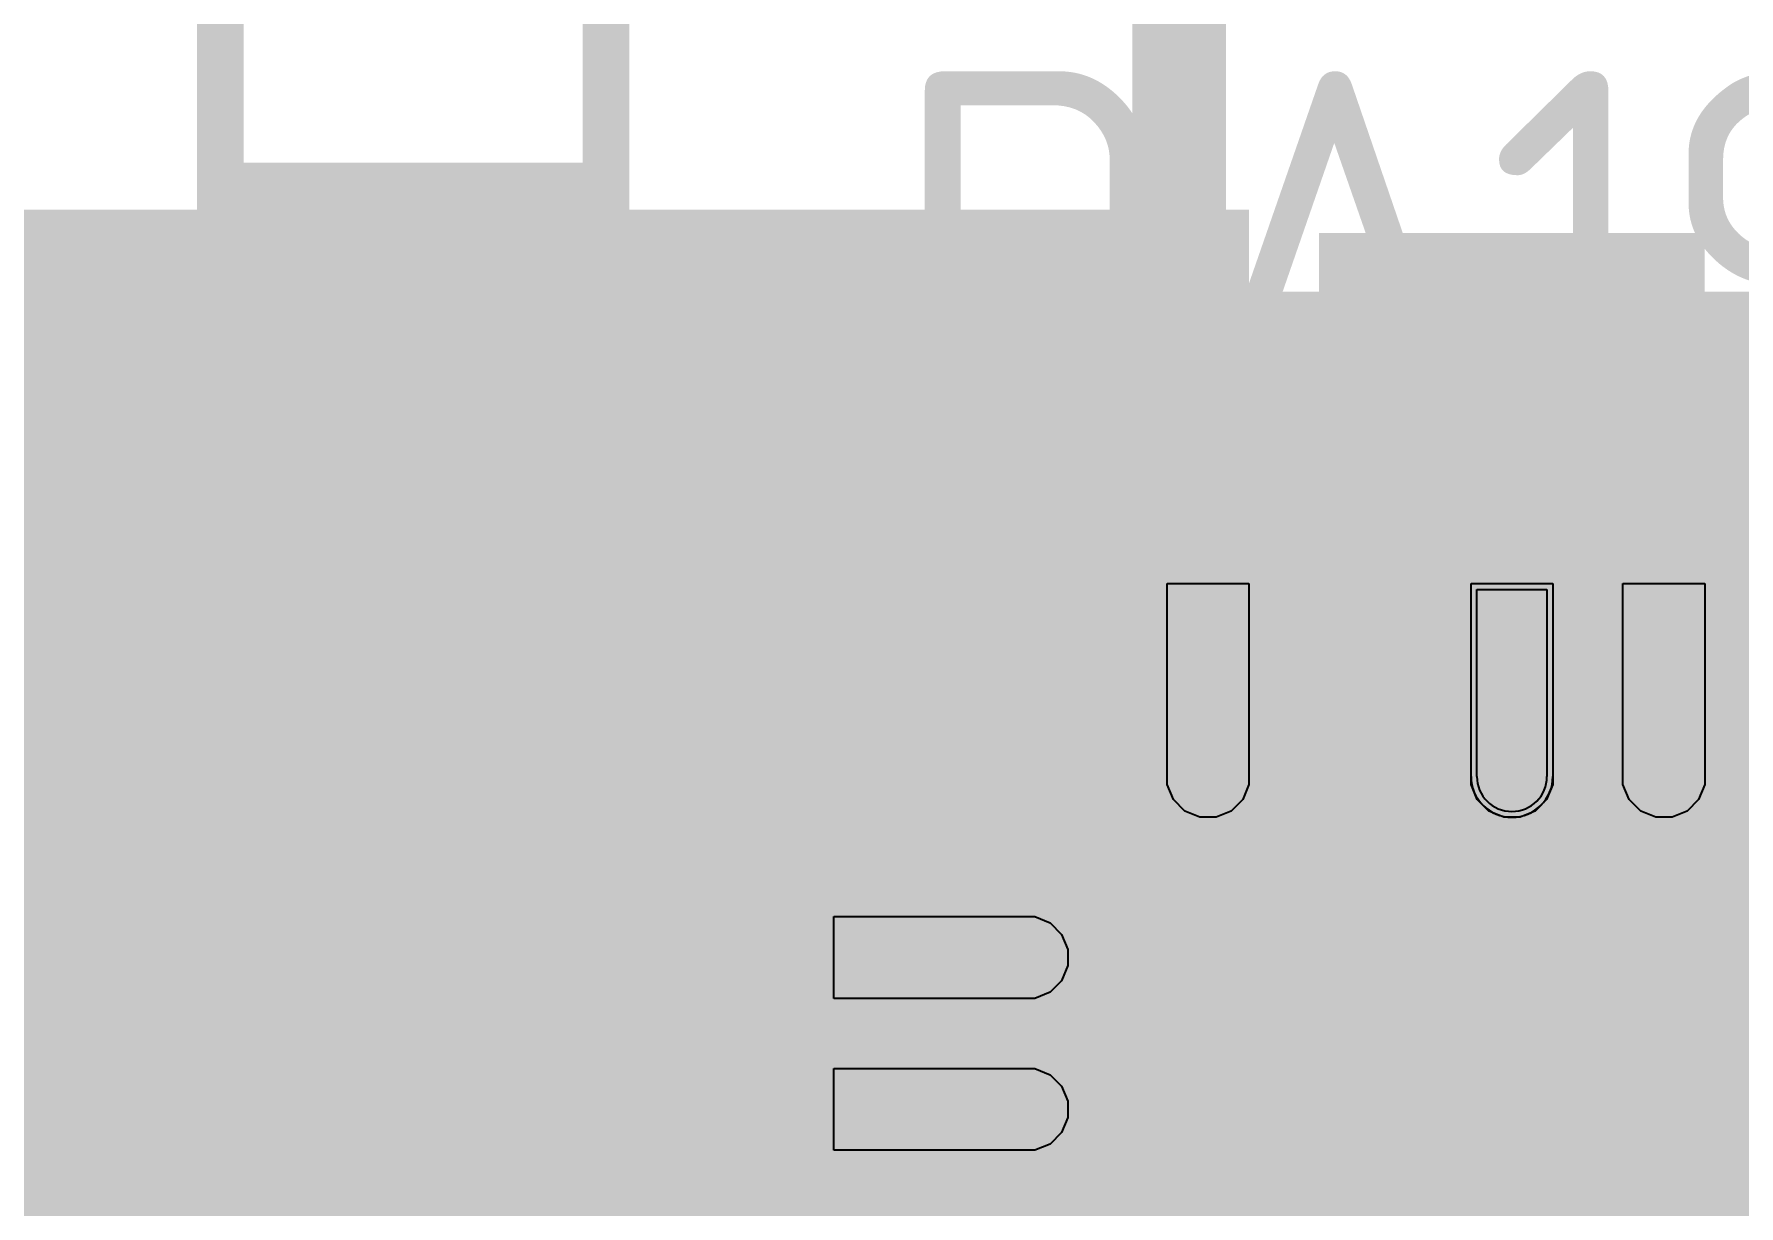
# Model space of a CAD drawing. Header units: inches. Extents: x 0 to 220, y 0 to 115.
# Drawn here: x 157.68 to 164.97, y 32.84 to 37.85 of the extents above; entities that cross this region are included whole.
import ezdxf

# ---------------------------------------------------------------- set-up
doc = ezdxf.new("R2010")
doc.units = ezdxf.units.IN
for name, color, linetype in [('Bottom Layer- Bottom', 5, 'Continuous'), ('Bottom Solder- Bot Mask', 6, 'Continuous'), ('Mechanical 13', 56, 'Continuous'), ('Mechanical 15', 56, 'Continuous'), ('Top 3D Body', 56, 'Continuous'), ('Top Assembly', 56, 'Continuous'), ('Top Component Center', 56, 'Continuous'), ('Top Courtyard', 56, 'Continuous'), ('Top Layer- Top', 1, 'Continuous'), ('Top Overlay- Top Silk', 2, 'Continuous'), ('Top Paste- Top Paste', 8, 'Continuous'), ('Top Solder- Top Mask', 216, 'Continuous')]:
    doc.layers.add(name, color=color, linetype=linetype)
doc.styles.add('Arial', font='', dxfattribs={"height": 0.2})
doc.styles.add('GOST type B', font='', dxfattribs={"height": 0.2})
doc.styles.get('Arial').set_extended_font_data('Arial')
doc.styles.get('GOST type B').set_extended_font_data('GOST type B')

# ---------------------------------------------------------------- blocks, each defined once
blk = doc.blocks.new('N__T___42')
at = {"layer": 'Top Layer- Top'}
for points in [[(-0.50000027, -0.62500002), (-0.5000002699999999, 0.62500002), (0.50000027, 0.62500002), (0.5000002699999999, -0.62500002)], [(1.50000081, -0.62500002), (1.50000081, 0.62500002), (2.50000135, 0.62500002), (2.50000135, -0.62500002)]]:
    blk.add_hatch(color=7, dxfattribs=at).paths.add_polyline_path(points)
at = {"layer": 'Top Paste- Top Paste'}
for points in [[(-0.50000027, -0.62500002), (-0.5000002699999999, 0.62500002), (0.50000027, 0.62500002), (0.5000002699999999, -0.62500002)], [(1.50000081, -0.62500002), (1.50000081, 0.62500002), (2.50000135, 0.62500002), (2.50000135, -0.62500002)]]:
    blk.add_hatch(color=7, dxfattribs=at).paths.add_polyline_path(points)
at = {"layer": 'Top Solder- Top Mask'}
for points in [[(-0.60160027, -0.72660002), (-0.6016002699999998, 0.72660002), (0.60160027, 0.72660002), (0.6016002699999998, -0.72660002)], [(1.39840081, -0.72660002), (1.39840081, 0.72660002), (2.60160135, 0.72660002), (2.60160135, -0.72660002)]]:
    blk.add_hatch(color=7, dxfattribs=at).paths.add_polyline_path(points)
at = {"layer": 'Mechanical 15'}
blk.add_lwpolyline([(-0.67499992, 0.7000011399999999, 0.0999998, 0.0999998, 0), (-0.67499992, -0.7000011399999999, 0.0999998, 0.0999998, 0)], format="xyseb", dxfattribs=at)
for points in [[(-0.6999985999999999, 0.7000011399999999, 0.0499999, 0.0499999, 1), (-0.65000124, 0.7000011399999999, 0.0499999, 0.0499999, 1)], [(-0.6999985999999999, -0.7000011399999999, 0.0499999, 0.0499999, 1), (-0.65000124, -0.7000011399999999, 0.0499999, 0.0499999, 1)]]:
    blk.add_lwpolyline(points, format="xyseb", close=True, dxfattribs=at)
at = {"layer": 'Top Overlay- Top Silk'}
for points in [[(-0.6999985999999999, 0.8249996199999998, 0.1999996, 0.1999996, 0), (-0.6999985999999999, -0.8250021599999999, 0.1999996, 0.1999996, 0)], [(-0.6999985999999999, 0.8249996199999998, 0.1999996, 0.1999996, 0), (2.69999968, 0.8249996199999998, 0.1999996, 0.1999996, 0)], [(2.69999968, 0.8249996199999998, 0.1999996, 0.1999996, 0), (2.69999968, -0.8249996199999998, 0.1999996, 0.1999996, 0)], [(2.69999968, -0.8249996199999998, 0.1999996, 0.1999996, 0), (-0.6999985999999999, -0.8250021599999999, 0.1999996, 0.1999996, 0)]]:
    blk.add_lwpolyline(points, format="xyseb", dxfattribs=at)
for points in [[(-0.7499985, 0.8249996199999998, 0.0999998, 0.0999998, 1), (-0.6499986999999999, 0.8249996199999998, 0.0999998, 0.0999998, 1)], [(-0.7499985, 0.8249996199999998, 0.0999998, 0.0999998, 1), (-0.6499986999999999, 0.8249996199999998, 0.0999998, 0.0999998, 1)], [(2.64999978, 0.8249996199999998, 0.0999998, 0.0999998, 1), (2.74999958, 0.8249996199999998, 0.0999998, 0.0999998, 1)], [(2.64999978, 0.8249996199999998, 0.0999998, 0.0999998, 1), (2.74999958, 0.8249996199999998, 0.0999998, 0.0999998, 1)], [(-0.7499985, -0.8250021599999999, 0.0999998, 0.0999998, 1), (-0.6499986999999999, -0.8250021599999999, 0.0999998, 0.0999998, 1)], [(-0.7499985, -0.8250021599999999, 0.0999998, 0.0999998, 1), (-0.6499986999999999, -0.8250021599999999, 0.0999998, 0.0999998, 1)], [(2.64999978, -0.8249996199999998, 0.0999998, 0.0999998, 1), (2.74999958, -0.8249996199999998, 0.0999998, 0.0999998, 1)], [(2.64999978, -0.8249996199999998, 0.0999998, 0.0999998, 1), (2.74999958, -0.8249996199999998, 0.0999998, 0.0999998, 1)]]:
    blk.add_lwpolyline(points, format="xyseb", close=True, dxfattribs=at)
blk = doc.blocks.new('1206_94')
at = {"layer": 'Top Layer- Top'}
for points in [[(-1.99999981, -0.7999996699999999), (-1.99999981, 0.7999996699999999), (-0.9999992699999999, 0.7999996699999999), (-0.9999992699999999, -0.7999996699999999)], [(0.9999992699999999, -0.7999996699999999), (0.9999992699999999, 0.7999996699999999), (1.99999981, 0.7999996699999999), (1.99999981, -0.7999996699999999)]]:
    blk.add_hatch(color=7, dxfattribs=at).paths.add_polyline_path(points)
at = {"layer": 'Top Paste- Top Paste'}
for points in [[(-1.99999981, -0.7999996699999999), (-1.99999981, 0.7999996699999999), (-0.9999992699999999, 0.7999996699999999), (-0.9999992699999999, -0.7999996699999999)], [(0.9999992699999999, -0.7999996699999999), (0.9999992699999999, 0.7999996699999999), (1.99999981, 0.7999996699999999), (1.99999981, -0.7999996699999999)]]:
    blk.add_hatch(color=7, dxfattribs=at).paths.add_polyline_path(points)
at = {"layer": 'Top Solder- Top Mask'}
for points in [[(-2.10159981, -0.90159967), (-2.10159981, 0.90159967), (-0.89839927, 0.90159967), (-0.89839927, -0.90159967)], [(0.89839927, -0.90159967), (0.89839927, 0.90159967), (2.10159981, 0.90159967), (2.10159981, -0.90159967)]]:
    blk.add_hatch(color=7, dxfattribs=at).paths.add_polyline_path(points)
at = {"layer": 'Mechanical 13'}
for points in [[(-1.60000188, 0.77499972, 0.0999998, 0.0999998, 0), (1.59999934, 0.77499972, 0.0999998, 0.0999998, 0)], [(-1.60000188, 0.77499972, 0.0999998, 0.0999998, 0), (-1.60000188, -0.77499972, 0.0999998, 0.0999998, 0)], [(1.59999934, 0.77499972, 0.0999998, 0.0999998, 0), (1.59999934, -0.77499972, 0.0999998, 0.0999998, 0)], [(-1.60000188, -0.77499972, 0.0999998, 0.0999998, 0), (1.59999934, -0.77499972, 0.0999998, 0.0999998, 0)]]:
    blk.add_lwpolyline(points, format="xyseb", dxfattribs=at)
for points in [[(-1.62500056, 0.77499972, 0.0499999, 0.0499999, 1), (-1.5750032, 0.77499972, 0.0499999, 0.0499999, 1)], [(-1.62500056, 0.77499972, 0.0499999, 0.0499999, 1), (-1.5750032, 0.77499972, 0.0499999, 0.0499999, 1)], [(1.57500066, 0.77499972, 0.0499999, 0.0499999, 1), (1.62499802, 0.77499972, 0.0499999, 0.0499999, 1)], [(1.57500066, 0.77499972, 0.0499999, 0.0499999, 1), (1.62499802, 0.77499972, 0.0499999, 0.0499999, 1)], [(-1.62500056, -0.77499972, 0.0499999, 0.0499999, 1), (-1.5750032, -0.77499972, 0.0499999, 0.0499999, 1)], [(-1.62500056, -0.77499972, 0.0499999, 0.0499999, 1), (-1.5750032, -0.77499972, 0.0499999, 0.0499999, 1)], [(1.57500066, -0.77499972, 0.0499999, 0.0499999, 1), (1.62499802, -0.77499972, 0.0499999, 0.0499999, 1)], [(1.57500066, -0.77499972, 0.0499999, 0.0499999, 1), (1.62499802, -0.77499972, 0.0499999, 0.0499999, 1)]]:
    blk.add_lwpolyline(points, format="xyseb", close=True, dxfattribs=at)
at = {"layer": 'Mechanical 15'}
for points in [[(-2.20000068, 1.00000054, 0.0999998, 0.0999998, 0), (-2.20000068, -1.00000054, 0.0999998, 0.0999998, 0)], [(-2.20000068, 1.00000054, 0.0999998, 0.0999998, 0), (2.20000068, 1.00000054, 0.0999998, 0.0999998, 0)], [(2.20000068, 1.00000054, 0.0999998, 0.0999998, 0), (2.20000068, -1.00000054, 0.0999998, 0.0999998, 0)], [(0, 0.499999, 0.0999998, 0.0999998, 0), (0, -0.50000154, 0.0999998, 0.0999998, 0)], [(-0.499999, 0, 0.0999998, 0.0999998, 0), (0.50000154, 0, 0.0999998, 0.0999998, 0)], [(-2.20000068, -1.00000054, 0.0999998, 0.0999998, 0), (2.20000068, -1.00000054, 0.0999998, 0.0999998, 0)]]:
    blk.add_lwpolyline(points, format="xyseb", dxfattribs=at)
for points in [[(-2.22499936, 1.00000054, 0.0499999, 0.0499999, 1), (-2.175002, 1.00000054, 0.0499999, 0.0499999, 1)], [(-2.22499936, 1.00000054, 0.0499999, 0.0499999, 1), (-2.175002, 1.00000054, 0.0499999, 0.0499999, 1)], [(2.175002, 1.00000054, 0.0499999, 0.0499999, 1), (2.22499936, 1.00000054, 0.0499999, 0.0499999, 1)], [(2.175002, 1.00000054, 0.0499999, 0.0499999, 1), (2.22499936, 1.00000054, 0.0499999, 0.0499999, 1)], [(-0.02499868, 0.499999, 0.0499999, 0.0499999, 1), (0.02499868, 0.499999, 0.0499999, 0.0499999, 1)], [(-0.5249976799999999, 0, 0.0499999, 0.0499999, 1), (-0.47500032, 0, 0.0499999, 0.0499999, 1)], [(0.47500286, 0, 0.0499999, 0.0499999, 1), (0.52500022, 0, 0.0499999, 0.0499999, 1)], [(-0.02499868, -0.50000154, 0.0499999, 0.0499999, 1), (0.02499868, -0.50000154, 0.0499999, 0.0499999, 1)], [(-2.22499936, -1.00000054, 0.0499999, 0.0499999, 1), (-2.175002, -1.00000054, 0.0499999, 0.0499999, 1)], [(-2.22499936, -1.00000054, 0.0499999, 0.0499999, 1), (-2.175002, -1.00000054, 0.0499999, 0.0499999, 1)], [(2.175002, -1.00000054, 0.0499999, 0.0499999, 1), (2.22499936, -1.00000054, 0.0499999, 0.0499999, 1)], [(2.175002, -1.00000054, 0.0499999, 0.0499999, 1), (2.22499936, -1.00000054, 0.0499999, 0.0499999, 1)]]:
    blk.add_lwpolyline(points, format="xyseb", close=True, dxfattribs=at)
at = {"layer": 'Top Overlay- Top Silk'}
for points in [[(-2.20000068, 1.00000054, 0.1999996, 0.1999996, 0), (2.20000068, 1.00000054, 0.1999996, 0.1999996, 0)], [(-2.20000068, 1.00000054, 0.1999996, 0.1999996, 0), (-2.20000068, -1.00000054, 0.1999996, 0.1999996, 0)], [(2.20000068, 1.00000054, 0.1999996, 0.1999996, 0), (2.20000068, -1.00000054, 0.1999996, 0.1999996, 0)], [(-2.20000068, -1.00000054, 0.1999996, 0.1999996, 0), (2.20000068, -1.00000054, 0.1999996, 0.1999996, 0)]]:
    blk.add_lwpolyline(points, format="xyseb", dxfattribs=at)
for points in [[(-2.25000058, 1.00000054, 0.0999998, 0.0999998, 1), (-2.15000078, 1.00000054, 0.0999998, 0.0999998, 1)], [(-2.25000058, 1.00000054, 0.0999998, 0.0999998, 1), (-2.15000078, 1.00000054, 0.0999998, 0.0999998, 1)], [(2.15000078, 1.00000054, 0.0999998, 0.0999998, 1), (2.25000058, 1.00000054, 0.0999998, 0.0999998, 1)], [(2.15000078, 1.00000054, 0.0999998, 0.0999998, 1), (2.25000058, 1.00000054, 0.0999998, 0.0999998, 1)], [(-2.25000058, -1.00000054, 0.0999998, 0.0999998, 1), (-2.15000078, -1.00000054, 0.0999998, 0.0999998, 1)], [(-2.25000058, -1.00000054, 0.0999998, 0.0999998, 1), (-2.15000078, -1.00000054, 0.0999998, 0.0999998, 1)], [(2.15000078, -1.00000054, 0.0999998, 0.0999998, 1), (2.25000058, -1.00000054, 0.0999998, 0.0999998, 1)], [(2.15000078, -1.00000054, 0.0999998, 0.0999998, 1), (2.25000058, -1.00000054, 0.0999998, 0.0999998, 1)]]:
    blk.add_lwpolyline(points, format="xyseb", close=True, dxfattribs=at)
blk = doc.blocks.new('20_VQFN_155')
at = {"layer": 'Bottom Layer- Bottom'}
h = blk.add_hatch(color=7, dxfattribs=at)
edge = h.paths.add_edge_path()
edge.add_arc((-1.00000054, 1.00000054), 0.2999994, 0, 360)
h = blk.add_hatch(color=7, dxfattribs=at)
edge = h.paths.add_edge_path()
edge.add_arc((0, 1.00000054), 0.2999994, 0, 360)
h = blk.add_hatch(color=7, dxfattribs=at)
edge = h.paths.add_edge_path()
edge.add_arc((1.00000054, 1.00000054), 0.2999994, 0, 360)
h = blk.add_hatch(color=7, dxfattribs=at)
edge = h.paths.add_edge_path()
edge.add_arc((-1.00000054, 0), 0.2999994, 0, 360)
h = blk.add_hatch(color=7, dxfattribs=at)
edge = h.paths.add_edge_path()
edge.add_arc((0, 0), 0.2999994, 0, 360)
h = blk.add_hatch(color=7, dxfattribs=at)
edge = h.paths.add_edge_path()
edge.add_arc((1.00000054, 0), 0.2999994, 0, 360)
at = {"layer": 'Bottom Solder- Bot Mask'}
h = blk.add_hatch(color=7, dxfattribs=at)
edge = h.paths.add_edge_path()
edge.add_arc((-1.00000054, 1.00000054), 0.2999994, 0, 360)
h = blk.add_hatch(color=7, dxfattribs=at)
edge = h.paths.add_edge_path()
edge.add_arc((0, 1.00000054), 0.2999994, 0, 360)
h = blk.add_hatch(color=7, dxfattribs=at)
edge = h.paths.add_edge_path()
edge.add_arc((1.00000054, 1.00000054), 0.2999994, 0, 360)
h = blk.add_hatch(color=7, dxfattribs=at)
edge = h.paths.add_edge_path()
edge.add_arc((-1.00000054, 0), 0.2999994, 0, 360)
h = blk.add_hatch(color=7, dxfattribs=at)
edge = h.paths.add_edge_path()
edge.add_arc((0, 0), 0.2999994, 0, 360)
h = blk.add_hatch(color=7, dxfattribs=at)
edge = h.paths.add_edge_path()
edge.add_arc((1.00000054, 0), 0.2999994, 0, 360)
at = {"layer": 'Top Layer- Top'}
h = blk.add_hatch(color=1, dxfattribs=at)
edge = h.paths.add_edge_path()
edge.add_line((-1.12499902, 2.89999928), (-1.12499902, 2.07499966))
edge.add_arc((-1.29999994, 2.07499966), 0.17500092, 270, 360, ccw=False)
edge.add_arc((-1.29999994, 2.07499966), 0.17500092, 180, 270, ccw=False)
edge.add_line((-1.47500086, 2.07499966), (-1.47500086, 2.89999928))
edge.add_line((-1.47500086, 2.89999928), (-1.12499902, 2.89999928))
h = blk.add_hatch(color=1, dxfattribs=at)
edge = h.paths.add_edge_path()
edge.add_line((-0.47500032, 2.89999928), (-0.47500032, 2.07499966))
edge.add_arc((-0.65000124, 2.07499966), 0.17500092, 270.00000000000006, 360, ccw=False)
edge.add_arc((-0.6500030360289737, 2.074995324015527), 0.1749965840247437, 179.9985803516581, 270.00058803936463, ccw=False)
edge.add_line((-0.8249996199999998, 2.07499966), (-0.8249996199999998, 2.89999928))
edge.add_line((-0.8249996199999998, 2.89999928), (-0.47500032, 2.89999928))
h = blk.add_hatch(color=1, dxfattribs=at)
edge = h.paths.add_edge_path()
edge.add_line((0.8249996199999998, 2.89999928), (0.8249996199999998, 2.07499966))
edge.add_arc((0.6499969038820222, 2.075001456073475), 0.1750027161271943, 270.0014196423068, 359.99941196667055, ccw=False)
edge.add_arc((0.65000124, 2.07499966), 0.17500092, 180, 270, ccw=False)
edge.add_line((0.47500032, 2.07499966), (0.47500032, 2.89999928))
edge.add_line((0.47500032, 2.89999928), (0.8249996199999998, 2.89999928))
h = blk.add_hatch(color=7, dxfattribs=at)
edge = h.paths.add_edge_path()
edge.add_arc((-1.29999994, 2.39999774), 0.15750032, 0, 360)
h = blk.add_hatch(color=7, dxfattribs=at)
edge = h.paths.add_edge_path()
edge.add_arc((-0.65000124, 2.39999774), 0.15750032, 0, 360)
h = blk.add_hatch(color=7, dxfattribs=at)
edge = h.paths.add_edge_path()
edge.add_arc((0, 2.41805206), 0.15750032, 0, 360)
h = blk.add_hatch(color=7, dxfattribs=at)
edge = h.paths.add_edge_path()
edge.add_arc((0.65000124, 2.40000028), 0.15750032, 0, 360)
blk.add_hatch(color=7, dxfattribs=at).paths.add_polyline_path([(-1.57499939, 1.57499939), (1.57499939, 1.57499939), (1.57499939, -1.57499939), (-1.57499939, -1.57499939)])
h = blk.add_hatch(color=1, dxfattribs=at)
edge = h.paths.add_edge_path()
edge.add_line((-2.89999928, 1.47500086), (-2.07499966, 1.47500086))
edge.add_arc((-2.07499966, 1.29999994), 0.17500092, 0, 90, ccw=False)
edge.add_arc((-2.07499966, 1.29999994), 0.17500092, 270, 360, ccw=False)
edge.add_line((-2.07499966, 1.12499902), (-2.89999928, 1.12499902))
edge.add_line((-2.89999928, 1.12499902), (-2.89999928, 1.47500086))
h = blk.add_hatch(color=7, dxfattribs=at)
edge = h.paths.add_edge_path()
edge.add_arc((-2.41805206, 1.29999994), 0.15750032, 0, 360)
h = blk.add_hatch(color=7, dxfattribs=at)
edge = h.paths.add_edge_path()
edge.add_arc((-1.00000054, 1.00000054), 0.2999994, 0, 360)
h = blk.add_hatch(color=7, dxfattribs=at)
edge = h.paths.add_edge_path()
edge.add_arc((0, 1.00000054), 0.2999994, 0, 360)
h = blk.add_hatch(color=7, dxfattribs=at)
edge = h.paths.add_edge_path()
edge.add_arc((1.00000054, 1.00000054), 0.2999994, 0, 360)
h = blk.add_hatch(color=1, dxfattribs=at)
edge = h.paths.add_edge_path()
edge.add_line((-2.89999928, 0.8249996199999998), (-2.07499966, 0.8249996199999998))
edge.add_arc((-2.075001456073475, 0.6499969038820222), 0.1750027161271943, 0.0014196423068142394, 89.9994119666706, ccw=False)
edge.add_arc((-2.07499966, 0.65000124), 0.17500092, 270, 360, ccw=False)
edge.add_line((-2.07499966, 0.47500032), (-2.89999928, 0.47500032))
edge.add_line((-2.89999928, 0.47500032), (-2.89999928, 0.8249996199999998))
h = blk.add_hatch(color=7, dxfattribs=at)
edge = h.paths.add_edge_path()
edge.add_arc((-2.40000028, 0.65000124), 0.15750032, 0, 360)
h = blk.add_hatch(color=7, dxfattribs=at)
edge = h.paths.add_edge_path()
edge.add_arc((-1.00000054, 0), 0.2999994, 0, 360)
h = blk.add_hatch(color=7, dxfattribs=at)
edge = h.paths.add_edge_path()
edge.add_arc((0, 0), 0.2999994, 0, 360)
h = blk.add_hatch(color=7, dxfattribs=at)
edge = h.paths.add_edge_path()
edge.add_arc((1.00000054, 0), 0.2999994, 0, 360)
at = {"layer": 'Top Paste- Top Paste'}
h = blk.add_hatch(color=8, dxfattribs=at)
edge = h.paths.add_edge_path()
edge.add_line((-1.15000024, 2.8750006), (-1.15000024, 2.07499966))
edge.add_arc((-1.29999994, 2.07499966), 0.1499997, 270, 360, ccw=False)
edge.add_arc((-1.29999994, 2.07499966), 0.1499997, 180, 270, ccw=False)
edge.add_line((-1.44999964, 2.07499966), (-1.44999964, 2.8750006))
edge.add_line((-1.44999964, 2.8750006), (-1.15000024, 2.8750006))
h = blk.add_hatch(color=8, dxfattribs=at)
edge = h.paths.add_edge_path()
edge.add_line((-0.499999, 2.8750006), (-0.499999, 2.07499966))
edge.add_arc((-0.6499969040266516, 2.074997863974734), 0.1499979040374041, -90.00165624296272, 0.0006860407037265759, ccw=False)
edge.add_arc((-0.65000124, 2.07499966), 0.1499997, 180, 270, ccw=False)
edge.add_line((-0.8000009399999999, 2.07499966), (-0.8000009399999999, 2.8750006))
edge.add_line((-0.8000009399999999, 2.8750006), (-0.499999, 2.8750006))
h = blk.add_hatch(color=8, dxfattribs=at)
edge = h.paths.add_edge_path()
edge.add_line((0.8000009399999999, 2.8750006), (0.8000009399999999, 2.07499966))
edge.add_arc((0.65000124, 2.07499966), 0.1499997, 269.99999999999994, 360, ccw=False)
edge.add_arc((0.6500030360771837, 2.075003996129102), 0.1500040361398554, 180.0016562347482, 269.9993139675108, ccw=False)
edge.add_line((0.499999, 2.07499966), (0.499999, 2.8750006))
edge.add_line((0.499999, 2.8750006), (0.8000009399999999, 2.8750006))
h = blk.add_hatch(color=8, dxfattribs=at)
edge = h.paths.add_edge_path()
edge.add_line((-2.8750006, 1.44999964), (-2.07499966, 1.44999964))
edge.add_arc((-2.07499966, 1.29999994), 0.1499997, 0, 90, ccw=False)
edge.add_arc((-2.07499966, 1.29999994), 0.1499997, 270, 360, ccw=False)
edge.add_line((-2.07499966, 1.15000024), (-2.8750006, 1.15000024))
edge.add_line((-2.8750006, 1.15000024), (-2.8750006, 1.44999964))
for points in [[(-1.44999964, 0.1499997), (-0.15000224, 0.1499997), (-0.15000224, 1.4499971), (-1.44999964, 1.4499971)], [(0.1499997, 0.1499997), (1.4499971, 0.1499997), (1.4499971, 1.4499971), (0.1499997, 1.4499971)]]:
    blk.add_hatch(color=7, dxfattribs=at).paths.add_polyline_path(points)
h = blk.add_hatch(color=8, dxfattribs=at)
edge = h.paths.add_edge_path()
edge.add_line((-2.8750006, 0.8000009399999999), (-2.07499966, 0.8000009399999999))
edge.add_arc((-2.07499966, 0.65000124), 0.1499997, -1.1368683772161603e-13, 90, ccw=False)
edge.add_arc((-2.075003996129102, 0.6500030360771837), 0.1500040361398554, 270.0016562347482, 359.9993139675108, ccw=False)
edge.add_line((-2.07499966, 0.499999), (-2.8750006, 0.499999))
edge.add_line((-2.8750006, 0.499999), (-2.8750006, 0.8000009399999999))
at = {"layer": 'Top Solder- Top Mask'}
for color, points in [(216, [(-0.47500032, 2.89999928), (-0.47500032, 2.07499966), (-0.47500032, 2.04018896), (-0.50164492, 1.97586854), (-0.5508726599999999, 1.9266408), (-0.61519308, 1.89999874), (-0.65000124, 1.89999874), (-0.68481194, 1.89999874), (-0.7491323599999999, 1.9266408), (-0.7983601, 1.97586854), (-0.8250021599999999, 2.04018896), (-0.8250021599999999, 2.07499966), (-0.8249996199999998, 2.07499966), (-0.8249996199999998, 2.89999928)]), (7, [(-1.57499939, 1.57499939), (1.57499939, 1.57499939), (1.57499939, -1.57499939), (-1.57499939, -1.57499939)])]:
    blk.add_hatch(color=color, dxfattribs=at).paths.add_polyline_path(points)
h = blk.add_hatch(color=7, dxfattribs=at)
edge = h.paths.add_edge_path()
edge.add_arc((-1.29999994, 2.39999774), 0.15750032, 0, 360)
h = blk.add_hatch(color=7, dxfattribs=at)
edge = h.paths.add_edge_path()
edge.add_arc((-0.65000124, 2.39999774), 0.15750032, 0, 360)
h = blk.add_hatch(color=7, dxfattribs=at)
edge = h.paths.add_edge_path()
edge.add_arc((0, 2.41805206), 0.15750032, 0, 360)
h = blk.add_hatch(color=7, dxfattribs=at)
edge = h.paths.add_edge_path()
edge.add_arc((0.65000124, 2.40000028), 0.15750032, 0, 360)
h = blk.add_hatch(color=7, dxfattribs=at)
edge = h.paths.add_edge_path()
edge.add_arc((-2.41805206, 1.29999994), 0.15750032, 0, 360)
h = blk.add_hatch(color=7, dxfattribs=at)
edge = h.paths.add_edge_path()
edge.add_arc((-1.00000054, 1.00000054), 0.2999994, 0, 360)
h = blk.add_hatch(color=7, dxfattribs=at)
edge = h.paths.add_edge_path()
edge.add_arc((0, 1.00000054), 0.2999994, 0, 360)
h = blk.add_hatch(color=7, dxfattribs=at)
edge = h.paths.add_edge_path()
edge.add_arc((1.00000054, 1.00000054), 0.2999994, 0, 360)
h = blk.add_hatch(color=7, dxfattribs=at)
edge = h.paths.add_edge_path()
edge.add_arc((-2.40000028, 0.65000124), 0.15750032, 0, 360)
h = blk.add_hatch(color=7, dxfattribs=at)
edge = h.paths.add_edge_path()
edge.add_arc((-1.00000054, 0), 0.2999994, 0, 360)
h = blk.add_hatch(color=7, dxfattribs=at)
edge = h.paths.add_edge_path()
edge.add_arc((0, 0), 0.2999994, 0, 360)
h = blk.add_hatch(color=7, dxfattribs=at)
edge = h.paths.add_edge_path()
edge.add_arc((1.00000054, 0), 0.2999994, 0, 360)
at = {"layer": 'Top 3D Body'}
for points in [[(-2.5750012, 2.5750012, 0.1999996, 0.1999996, 0), (2.5750012, 2.5750012, 0.1999996, 0.1999996, 0)], [(-2.5750012, -2.5750012, 0.1999996, 0.1999996, 0), (-2.5750012, 2.5750012, 0.1999996, 0.1999996, 0)]]:
    blk.add_lwpolyline(points, format="xyseb", dxfattribs=at)
blk.add_lwpolyline([(-2.6250011, 2.5750012, 0.0999998, 0.0999998, 1), (-2.5250013, 2.5750012, 0.0999998, 0.0999998, 1)], format="xyseb", close=True, dxfattribs=at)
blk.add_lwpolyline([(-2.6250011, 2.5750012, 0.0999998, 0.0999998, 1), (-2.5250013, 2.5750012, 0.0999998, 0.0999998, 1)], format="xyseb", close=True, dxfattribs=at)
at = {"layer": 'Top Assembly'}
for points in [[(-3.00000162, 3.00000162, 0.1999996, 0.1999996, 0), (3.00000162, 3.00000162, 0.1999996, 0.1999996, 0)], [(-3.00000162, -3.00000162, 0.1999996, 0.1999996, 0), (-3.00000162, 3.00000162, 0.1999996, 0.1999996, 0)]]:
    blk.add_lwpolyline(points, format="xyseb", dxfattribs=at)
blk.add_lwpolyline([(-3.05000152, 3.00000162, 0.0999998, 0.0999998, 1), (-2.95000172, 3.00000162, 0.0999998, 0.0999998, 1)], format="xyseb", close=True, dxfattribs=at)
blk.add_lwpolyline([(-3.05000152, 3.00000162, 0.0999998, 0.0999998, 1), (-2.95000172, 3.00000162, 0.0999998, 0.0999998, 1)], format="xyseb", close=True, dxfattribs=at)
at = {"layer": 'Top Component Center'}
blk.add_lwpolyline([(0, -0.499999, 0.0999998, 0.0999998, 0), (0, 0.499999, 0.0999998, 0.0999998, 0)], format="xyseb", dxfattribs=at)
blk.add_lwpolyline([(-0.02499868, 0.499999, 0.0499999, 0.0499999, 1), (0.02499868, 0.499999, 0.0499999, 0.0499999, 1)], format="xyseb", close=True, dxfattribs=at)
at = {"layer": 'Top Courtyard'}
for points in [[(-3.00000162, 3.00000162, 0.1999996, 0.1999996, 0), (3.00000162, 3.00000162, 0.1999996, 0.1999996, 0)], [(-3.00000162, -3.00000162, 0.1999996, 0.1999996, 0), (-3.00000162, 3.00000162, 0.1999996, 0.1999996, 0)]]:
    blk.add_lwpolyline(points, format="xyseb", dxfattribs=at)
blk.add_lwpolyline([(-3.05000152, 3.00000162, 0.0999998, 0.0999998, 1), (-2.95000172, 3.00000162, 0.0999998, 0.0999998, 1)], format="xyseb", close=True, dxfattribs=at)
blk.add_lwpolyline([(-3.05000152, 3.00000162, 0.0999998, 0.0999998, 1), (-2.95000172, 3.00000162, 0.0999998, 0.0999998, 1)], format="xyseb", close=True, dxfattribs=at)
at = {"layer": 'Top Layer- Top'}
for p, q in [((-0.17500092, 2.07499966), (-0.17500092, 2.89999928)), ((-0.17500092, 2.89999928), (0.17500092, 2.89999928)), ((0.17500092, 2.89999928), (0.17500092, 2.07499966))]:
    blk.add_line(p, q, dxfattribs=at)
for start, end in [(180, 270), (270, 0)]:
    blk.add_arc((0, 2.07499966), 0.17500092, start, end, dxfattribs=at)
at = {"layer": 'Top Overlay- Top Silk'}
for points in [[(-2.5750012, 2.5750012, 0.1999996, 0.1999996, 0), (-1.85000138, 2.5750012, 0.1999996, 0.1999996, 0)], [(-2.5750012, 1.85000138, 0.1999996, 0.1999996, 0), (-2.5750012, 2.5750012, 0.1999996, 0.1999996, 0)]]:
    blk.add_lwpolyline(points, format="xyseb", dxfattribs=at)
for points in [[(-2.6250011, 2.5750012, 0.0999998, 0.0999998, 1), (-2.5250013, 2.5750012, 0.0999998, 0.0999998, 1)], [(-2.6250011, 2.5750012, 0.0999998, 0.0999998, 1), (-2.5250013, 2.5750012, 0.0999998, 0.0999998, 1)], [(-1.90000128, 2.5750012, 0.0999998, 0.0999998, 1), (-1.80000148, 2.5750012, 0.0999998, 0.0999998, 1)], [(-2.6250011, 1.85000138, 0.0999998, 0.0999998, 1), (-2.5250013, 1.85000138, 0.0999998, 0.0999998, 1)], [(-3.44999818, 1.27500126, 0.2499995, 0.2499995, 1), (-3.70000022, 1.27500126, 0.2499995, 0.2499995, 1)], [(-3.76249946, 1.27500126, 0.12499848, 0.12499848, 1), (-3.63750098, 1.27500126, 0.12499848, 0.12499848, 1)], [(-3.51249742, 1.27500126, 0.12499848, 0.12499848, 1), (-3.38749894, 1.27500126, 0.12499848, 0.12499848, 1)]]:
    blk.add_lwpolyline(points, format="xyseb", close=True, dxfattribs=at)
at = {"layer": 'Top Paste- Top Paste'}
for p, q in [((-0.1499997, 2.07499966), (-0.1499997, 2.8750006)), ((-0.1499997, 2.8750006), (0.1499997, 2.8750006)), ((0.1499997, 2.8750006), (0.1499997, 2.07499966))]:
    blk.add_line(p, q, dxfattribs=at)
for centre, start, end in [((3.69618646800518e-17, 2.07499966), 180, 270), ((-3.69618646800518e-17, 2.07499966), 270, 0)]:
    blk.add_arc(centre, 0.1499997, start, end, dxfattribs=at)
at = {"layer": 'Top Solder- Top Mask'}
for p, q in [((-1.47500086, 2.07499966), (-1.47500086, 2.89999928)), ((-1.47500086, 2.89999928), (-1.12499902, 2.89999928)), ((-1.12499902, 2.89999928), (-1.12499902, 2.07499966)), ((-0.17500092, 2.07499966), (-0.17500092, 2.89999928)), ((-0.17500092, 2.89999928), (0.17500092, 2.89999928)), ((0.17500092, 2.89999928), (0.17500092, 2.07499966)), ((0.47500032, 2.07499966), (0.47500032, 2.89999928)), ((0.47500032, 2.89999928), (0.8249996199999998, 2.89999928)), ((0.8249996199999998, 2.89999928), (0.8250021599999999, 2.07499966)), ((-1.47500086, 2.04018896), (-1.47500086, 2.07499966)), ((-1.47500086, 2.07499966), (-1.47500086, 2.07499966)), ((-1.12499902, 2.07499966), (-1.12499902, 2.04018896)), ((-0.17500092, 2.04018896), (-0.17500092, 2.07499966)), ((-0.17500092, 2.07499966), (-0.17500092, 2.07499966)), ((0.17500092, 2.07499966), (0.17500092, 2.04018896)), ((0.47500032, 2.04018896), (0.47500032, 2.07499966)), ((0.47500032, 2.07499966), (0.47500032, 2.07499966)), ((0.8250021599999999, 2.07499966), (0.8250021599999999, 2.04018896)), ((-1.4483588, 1.97586854), (-1.47500086, 2.04018896)), ((-1.39913106, 1.9266408), (-1.4483588, 1.97586854)), ((-1.15164362, 1.97586854), (-1.20087136, 1.9266408)), ((-1.12499902, 2.04018896), (-1.15164362, 1.97586854)), ((-0.14835886, 1.97586854), (-0.17500092, 2.04018896)), ((-0.09913112, 1.9266408), (-0.14835886, 1.97586854)), ((0.14835632, 1.97586854), (0.09912858, 1.9266408)), ((0.17500092, 2.04018896), (0.14835632, 1.97586854)), ((0.5016423799999999, 1.97586854), (0.47500032, 2.04018896)), ((0.55087012, 1.9266408), (0.5016423799999999, 1.97586854)), ((0.7983575599999999, 1.97586854), (0.74912982, 1.9266408)), ((0.8250021599999999, 2.04018896), (0.7983575599999999, 1.97586854)), ((-1.33481064, 1.89999874), (-1.39913106, 1.9266408)), ((-1.29999994, 1.89999874), (-1.33481064, 1.89999874)), ((-1.26519178, 1.89999874), (-1.29999994, 1.89999874)), ((-1.20087136, 1.9266408), (-1.26519178, 1.89999874)), ((-0.0348107, 1.89999874), (-0.09913112, 1.9266408)), ((0, 1.89999874), (-0.0348107, 1.89999874)), ((0.03480816, 1.89999874), (0, 1.89999874)), ((0.09912858, 1.9266408), (0.03480816, 1.89999874)), ((0.61519054, 1.89999874), (0.55087012, 1.9266408)), ((0.65000124, 1.89999874), (0.61519054, 1.89999874)), ((0.6848093999999999, 1.89999874), (0.65000124, 1.89999874)), ((0.74912982, 1.9266408), (0.6848093999999999, 1.89999874)), ((-2.89999928, 1.47500086), (-2.07499966, 1.47500086)), ((-2.89999928, 1.12499902), (-2.89999928, 1.47500086)), ((-2.07499966, 1.47500086), (-2.0401915, 1.47500086)), ((-2.0401915, 1.47500086), (-1.97587108, 1.44835626)), ((-1.97587108, 1.44835626), (-1.92664334, 1.39912852)), ((-1.92664334, 1.39912852), (-1.89999874, 1.3348081)), ((-1.89999874, 1.3348081), (-1.89999874, 1.29999994)), ((-1.89999874, 1.26518924), (-1.92664334, 1.20086882)), ((-1.89999874, 1.29999994), (-1.89999874, 1.26518924)), ((-1.92664334, 1.20086882), (-1.97587108, 1.15164108)), ((-2.07499966, 1.12499902), (-2.89999928, 1.12499902)), ((-2.0401915, 1.12499902), (-2.07499966, 1.12499902)), ((-2.07499966, 1.12499902), (-2.07499966, 1.12499902)), ((-1.97587108, 1.15164108), (-2.0401915, 1.12499902)), ((-2.89999928, 0.8249996199999998), (-2.07499966, 0.8250021599999999)), ((-2.89999928, 0.47500032), (-2.89999928, 0.8249996199999998)), ((-2.07499966, 0.8250021599999999), (-2.0401915, 0.8250021599999999)), ((-2.0401915, 0.8250021599999999), (-1.97587108, 0.7983575599999999)), ((-1.97587108, 0.7983575599999999), (-1.92664334, 0.74912982)), ((-1.92664334, 0.74912982), (-1.89999874, 0.6848093999999999)), ((-1.89999874, 0.6848093999999999), (-1.89999874, 0.65000124)), ((-1.89999874, 0.61519054), (-1.92664334, 0.55087012)), ((-1.89999874, 0.65000124), (-1.89999874, 0.61519054)), ((-1.92664334, 0.55087012), (-1.97587108, 0.5016423799999999)), ((-2.07499966, 0.47500032), (-2.89999928, 0.47500032)), ((-2.0401915, 0.47500032), (-2.07499966, 0.47500032)), ((-2.07499966, 0.47500032), (-2.07499966, 0.47500032)), ((-1.97587108, 0.5016423799999999), (-2.0401915, 0.47500032))]:
    blk.add_line(p, q, dxfattribs=at)
at = {"layer": 'Top Assembly', "style": 'Arial'}
blk.add_text('DA19', height=1.00000054, dxfattribs=at).set_placement((0, -0.17714976))

msp = doc.modelspace()

# ---------------------------------------------------------------- hatches: boundary and pattern name
at = {"layer": 'Bottom Layer- Bottom'}
for points in [[(135.50000078, 27.50000088), (159.4999985, 27.50000088), (159.4999985, 36.99999712), (135.50000078, 36.99999712)], [(158.250001, 3.50000062), (171.49999736, 3.50000062), (171.49999736, 36.74999761999999), (158.250001, 36.74999761999999)]]:
    msp.add_hatch(color=7, dxfattribs=at).paths.add_polyline_path(points)
at = {"layer": 'Top Layer- Top'}
for color, points in [(1, [(154.89999754, 33.07500116), (154.89999754, 37.10000453999999), (162.87500064, 37.10000453999999), (162.87500064, 34.51733508), (162.88314388, 34.50919184), (162.87395162, 34.49999958), (162.10000092, 34.49999958), (162.10000092, 33.1963522), (161.97864988, 33.07499862)]), (7, [(163.1749975, 33.91740486), (164.82499674, 33.91740486), (164.82499674, 36.99999966), (163.1749975, 36.99999966)])]:
    msp.add_hatch(color=color, dxfattribs=at).paths.add_polyline_path(points)

# ---------------------------------------------------------------- linework, layer by layer
at = {"layer": 'Bottom Layer- Bottom'}
for points in [[(156.49599892, 35.00000112, 1.49999954, 1.49999954, 0), (159.71757744, 35.00000112, 1.49999954, 1.49999954, 0)], [(159.71757744, 35.00000112, 1.49999954, 1.49999954, 0), (159.77310184, 35.05552552, 1.49999954, 1.49999954, 0)]]:
    msp.add_lwpolyline(points, format="xyseb", dxfattribs=at)
for points in [[(159.34257692, 35.00000112, 0.7499985, 0.7499985, 1), (160.09257796, 35.00000112, 0.7499985, 0.7499985, 1)], [(159.34257692, 35.00000112, 0.7499985, 0.7499985, 1), (160.09257796, 35.00000112, 0.7499985, 0.7499985, 1)], [(159.39810132, 35.05552552, 0.7499985, 0.7499985, 1), (160.14810236, 35.05552552, 0.7499985, 0.7499985, 1)]]:
    msp.add_lwpolyline(points, format="xyseb", close=True, dxfattribs=at)
at = {"layer": 'Top Layer- Top'}
msp.add_lwpolyline([(162.576256, 36.4221776, 0.3999992, 0.3999992, 0), (162.576256, 38.60172112, 0.3999992, 0.3999992, 0)], format="xyseb", dxfattribs=at)
msp.add_lwpolyline([(162.4762562, 36.4221776, 0.1999996, 0.1999996, 1), (162.6762558, 36.4221776, 0.1999996, 0.1999996, 1)], format="xyseb", close=True, dxfattribs=at)

# ---------------------------------------------------------------- block references
at = {"rotation": 90}
for name, p in [('N__T___42', (159.2999989, 36.69999772)), ('1206_94', (158.8999997, 32.65980768))]:
    msp.add_blockref(name, p, dxfattribs=at)
msp.add_blockref('20_VQFN_155', (163.99999966, 32.60000084))

# ---------------------------------------------------------------- texts
at = {"layer": 'Top Overlay- Top Silk', "style": 'GOST type B'}
for s, p in [('DA19', (161.3324688, 36.16899802)), ('R56', (157.92415964, 34.93672972))]:
    msp.add_text(s, height=1.524, dxfattribs=at).set_placement(p)

doc.saveas('drawing.dxf')
